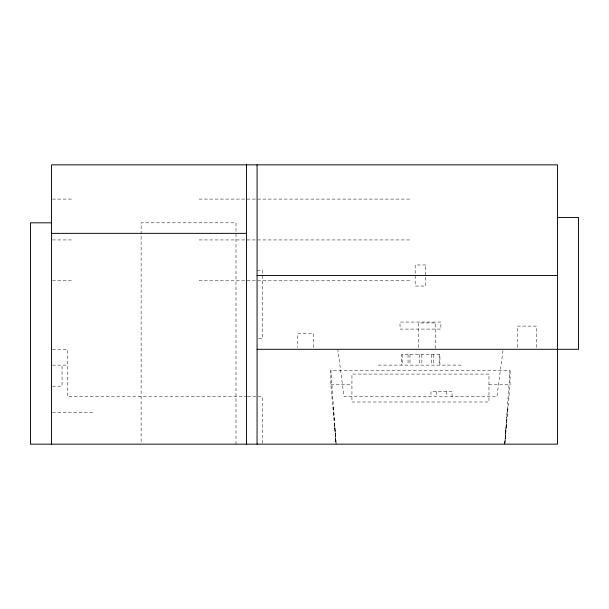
<?xml version="1.0" encoding="UTF-8"?>
<svg xmlns="http://www.w3.org/2000/svg" width="609" height="609" viewBox="0 0 609 609"><rect width="100%" height="100%" fill="white"/><g stroke="black" fill="none" stroke-linecap="round" stroke-linejoin="round"><path stroke-width="0.46" stroke-dasharray="3.04 2.28" d="M506.246 425.714L504.77 444.159L510.037 370.379L330.854 370.379L330.854 384.797L336.039 443.215M504.77 444.159L507.563 407.269M504.853 443.215L510.037 384.797L510.037 370.379M502.965 350.639L496.898 396.725L344.062 396.725L337.873 349.703M52.45 199.097L72.608 199.097M199.097 199.097L409.903 199.097M52.45 239.938L72.608 239.938M199.097 239.938L409.903 239.938M257.067 270.244L262.342 270.244L262.342 338.756L257.067 338.756M52.45 280.787L72.608 280.787M199.097 280.787L409.903 280.787M52.458 349.3L67.34 349.3L67.34 396.725L246.531 396.725M52.412 365.111L67.34 365.111M378.28 365.111L462.604 365.111M330.854 384.797L351.933 384.797M488.958 384.797L510.037 384.797M52.412 386.19L62.072 386.19L62.072 365.111M247.46 396.725L262.342 396.725L262.342 443.215M52.412 412.537L93.695 412.537M334.646 425.714L336.122 444.159L330.854 370.379M333.329 407.269L336.122 444.159M536.285 347.442L536.285 326.104L517.307 326.104L517.307 347.442M452.061 396.725L452.061 391.458L430.982 391.458L430.982 396.725M446.793 391.458L446.793 396.725M439.919 365.111L439.919 354.567L401.43 354.567L401.43 365.111M439.18 354.567L439.18 365.111M436.25 391.458L436.25 396.725M435.595 348.356L435.595 322.945L418.726 322.945L418.726 348.356M433.304 354.567L433.304 365.111M431.378 354.567L431.378 365.111M421.862 354.567L421.862 365.111M419.487 354.567L419.487 365.111M409.971 354.567L409.971 365.111M408.045 354.567L408.045 365.111M402.168 354.567L402.168 365.111M313.49 347.434L313.49 333.488L297.679 333.488L297.679 347.434M235.987 444.159L235.987 222.81L141.121 222.81L141.121 443.207M425.714 264.976L415.171 264.976L415.171 286.055L425.714 286.055L425.714 264.976M440.87 322.062L400.029 322.062L400.029 329.088L440.87 329.088L440.87 322.062M488.958 374.093L351.933 374.093L351.933 402.001L488.958 402.001L488.958 374.093"/><path stroke-width="0.91" d="M557.471 217.542L578.55 217.542L578.55 349.3L257.067 349.3M51.529 222.81L30.45 222.81L30.45 444.159L557.471 444.159L557.471 164.841L51.529 164.841L51.529 444.159M51.529 233.354L246.531 233.354M257.067 275.512L557.471 275.512M257.067 164.841L257.067 444.159M246.531 164.841L246.531 444.159"/></g></svg>
